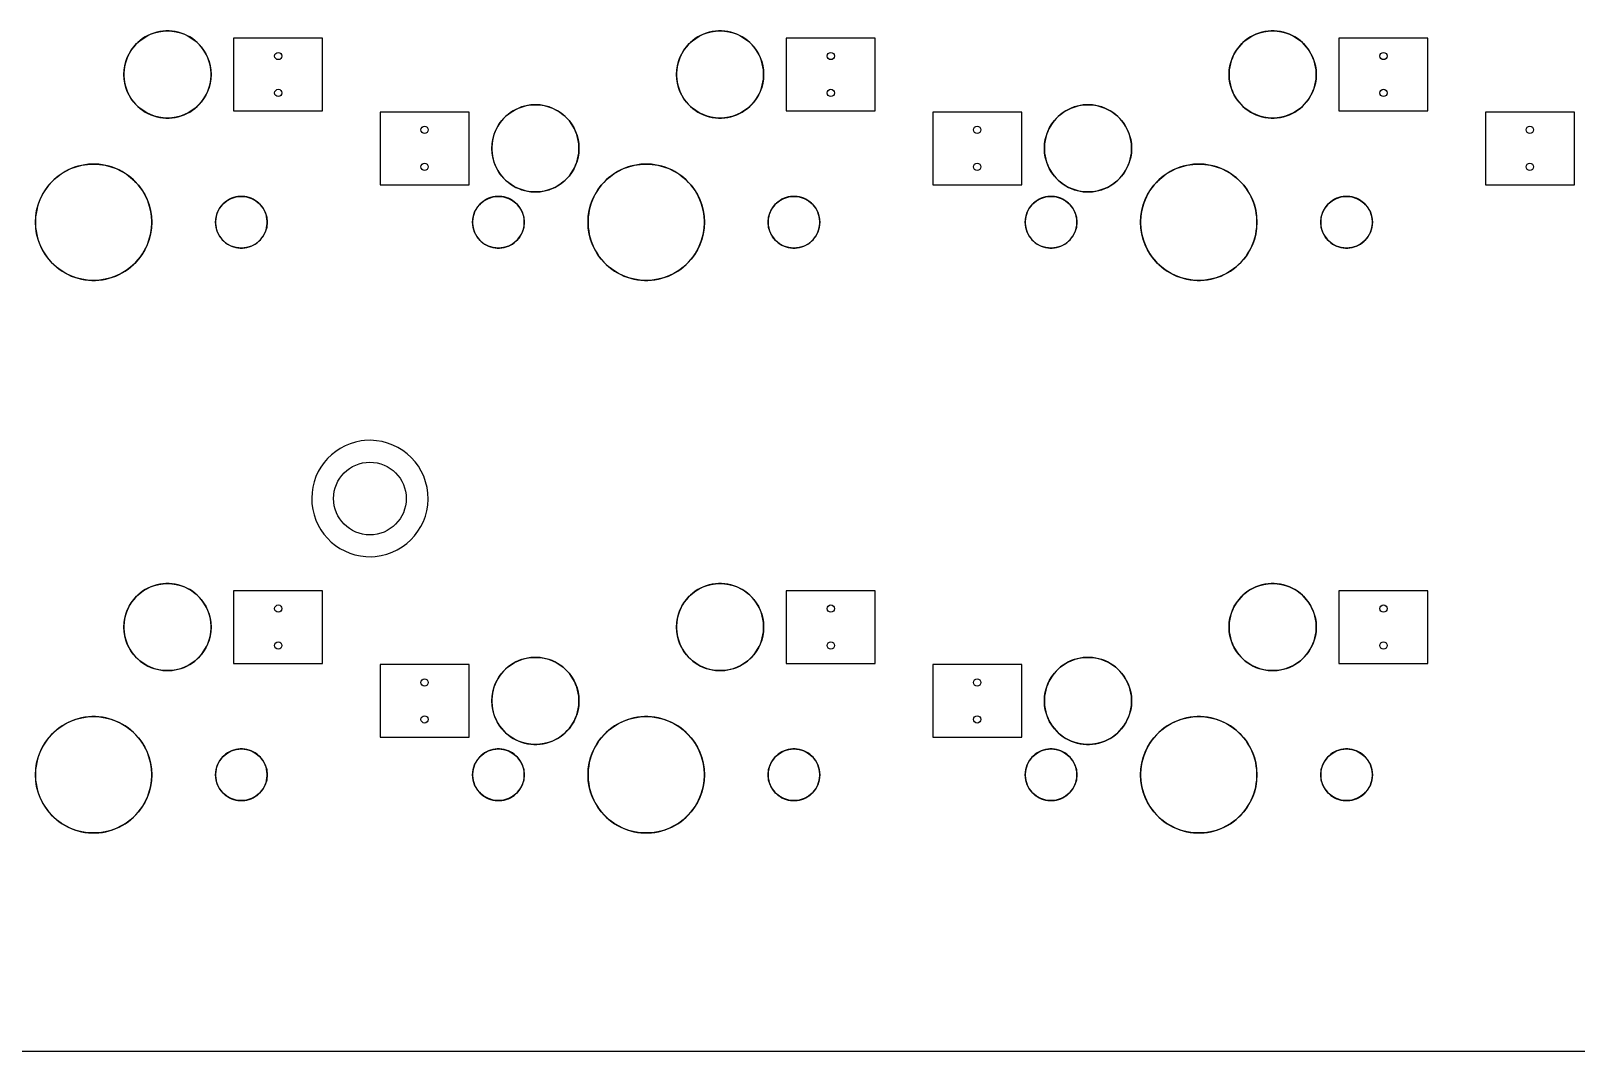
# Model space of a CAD drawing. Header units: millimetres. Extents: x 10 to 238, y 10 to 86.
# Drawn here: x 54.8 to 108, y 9.5 to 44.6 of the extents above; entities that cross this region are included whole.
import ezdxf

# ---------------------------------------------------------------- set-up
doc = ezdxf.new("R2010")
doc.units = ezdxf.units.MM

msp = doc.modelspace()

# ---------------------------------------------------------------- linework, layer by layer
at = {"layer": '16_copper'}
for points in [[(64.873, 44.33), (61.815, 44.33), (61.815, 41.83), (64.873, 41.83)], [(83.873, 44.33), (80.815, 44.33), (80.815, 41.83), (83.873, 41.83)], [(102.873, 44.33), (99.815, 44.33), (99.815, 41.83), (102.873, 41.83)], [(69.915, 41.79), (66.857, 41.79), (66.857, 39.29), (69.915, 39.29)], [(88.915, 41.79), (85.857, 41.79), (85.857, 39.29), (88.915, 39.29)], [(107.915, 41.79), (104.857, 41.79), (104.857, 39.29), (107.915, 39.29)], [(64.873, 25.33), (61.815, 25.33), (61.815, 22.83), (64.873, 22.83)], [(83.873, 25.33), (80.815, 25.33), (80.815, 22.83), (83.873, 22.83)], [(102.873, 25.33), (99.815, 25.33), (99.815, 22.83), (102.873, 22.83)], [(69.915, 22.79), (66.857, 22.79), (66.857, 20.29), (69.915, 20.29)], [(88.915, 22.79), (85.857, 22.79), (85.857, 20.29), (88.915, 20.29)]]:
    msp.add_lwpolyline(points, close=True, dxfattribs=at)
msp.add_lwpolyline([(66.681, 26.507, 1), (66.319, 30.493), (66.199, 30.478, 0.941339), (66.56, 26.5)], format="xyb", close=True, dxfattribs=at)
at = {"layer": '1_copper'}
msp.add_lwpolyline([(66.681, 26.507, 1), (66.319, 30.493), (66.199, 30.478, 0.941339), (66.56, 26.5)], format="xyb", close=True, dxfattribs=at)
at = {"layer": 'drills_NPTH'}
for centre, radius in [((59.54, 43.08), 1.499), ((78.54, 43.08), 1.499), ((97.54, 43.08), 1.499), ((72.19, 40.54), 1.499), ((91.19, 40.54), 1.499), ((57, 38), 2), ((76, 38), 2), ((95, 38), 2), ((62.08, 38), 0.889), ((70.92, 38), 0.889), ((81.08, 38), 0.889), ((89.92, 38), 0.889), ((100.08, 38), 0.889), ((59.54, 24.08), 1.499), ((78.54, 24.08), 1.499), ((97.54, 24.08), 1.499), ((72.19, 21.54), 1.499), ((91.19, 21.54), 1.499), ((57, 19), 2), ((76, 19), 2), ((95, 19), 2), ((62.08, 19), 0.889), ((70.92, 19), 0.889), ((81.08, 19), 0.889), ((89.92, 19), 0.889), ((100.08, 19), 0.889)]:
    msp.add_circle(centre, radius, dxfattribs=at)
at = {"layer": 'drills_PTH'}
for centre in [(63.35, 43.715), (82.35, 43.715), (101.35, 43.715), (63.35, 42.445), (82.35, 42.445), (101.35, 42.445), (68.38, 41.175), (87.38, 41.175), (106.38, 41.175), (68.38, 39.905), (87.38, 39.905), (106.38, 39.905), (63.35, 24.715), (82.35, 24.715), (101.35, 24.715), (63.35, 23.445), (82.35, 23.445), (101.35, 23.445), (68.38, 22.175), (87.38, 22.175), (68.38, 20.905), (87.38, 20.905)]:
    msp.add_circle(centre, 0.125, dxfattribs=at)
at = {"layer": 'drills_via_1_16'}
msp.add_circle((66.5, 28.5), 1.25, dxfattribs=at)
at = {"layer": 'holes'}
for points in [[(58.041, 43.026), (58.049, 42.92), (58.064, 42.814), (58.087, 42.709), (58.117, 42.606), (58.155, 42.506), (58.199, 42.409), (58.25, 42.315), (58.308, 42.225), (58.372, 42.139), (58.442, 42.058), (58.518, 41.982), (58.599, 41.912), (58.685, 41.848), (58.775, 41.79), (58.869, 41.739), (58.966, 41.695), (59.066, 41.657), (59.169, 41.627), (59.274, 41.604), (59.38, 41.589), (59.486, 41.581), (59.594, 41.581), (59.7, 41.589), (59.806, 41.604), (59.911, 41.627), (60.014, 41.657), (60.114, 41.695), (60.211, 41.739), (60.305, 41.79), (60.395, 41.848), (60.481, 41.912), (60.562, 41.982), (60.638, 42.058), (60.708, 42.139), (60.772, 42.225), (60.83, 42.315), (60.881, 42.409), (60.925, 42.506), (60.963, 42.606), (60.993, 42.709), (61.016, 42.814), (61.031, 42.92), (61.039, 43.026), (61.039, 43.134), (61.031, 43.24), (61.016, 43.346), (60.993, 43.451), (60.963, 43.554), (60.925, 43.654), (60.881, 43.751), (60.83, 43.845), (60.772, 43.935), (60.708, 44.021), (60.638, 44.102), (60.562, 44.178), (60.481, 44.248), (60.395, 44.312), (60.305, 44.37), (60.211, 44.421), (60.114, 44.465), (60.014, 44.503), (59.911, 44.533), (59.806, 44.556), (59.7, 44.571), (59.594, 44.579), (59.486, 44.579), (59.38, 44.571), (59.274, 44.556), (59.169, 44.533), (59.066, 44.503), (58.966, 44.465), (58.869, 44.421), (58.775, 44.37), (58.685, 44.312), (58.599, 44.248), (58.518, 44.178), (58.442, 44.102), (58.372, 44.021), (58.308, 43.935), (58.25, 43.845), (58.199, 43.751), (58.155, 43.654), (58.117, 43.554), (58.087, 43.451), (58.064, 43.346), (58.049, 43.24), (58.041, 43.134), (58.041, 43.026)], [(77.041, 43.026), (77.049, 42.92), (77.064, 42.814), (77.087, 42.709), (77.117, 42.606), (77.155, 42.506), (77.199, 42.409), (77.25, 42.315), (77.308, 42.225), (77.372, 42.139), (77.442, 42.058), (77.518, 41.982), (77.599, 41.912), (77.685, 41.848), (77.775, 41.79), (77.869, 41.739), (77.966, 41.695), (78.066, 41.657), (78.169, 41.627), (78.274, 41.604), (78.38, 41.589), (78.486, 41.581), (78.594, 41.581), (78.7, 41.589), (78.806, 41.604), (78.911, 41.627), (79.014, 41.657), (79.114, 41.695), (79.211, 41.739), (79.305, 41.79), (79.395, 41.848), (79.481, 41.912), (79.562, 41.982), (79.638, 42.058), (79.708, 42.139), (79.772, 42.225), (79.83, 42.315), (79.881, 42.409), (79.925, 42.506), (79.963, 42.606), (79.993, 42.709), (80.016, 42.814), (80.031, 42.92), (80.039, 43.026), (80.039, 43.134), (80.031, 43.24), (80.016, 43.346), (79.993, 43.451), (79.963, 43.554), (79.925, 43.654), (79.881, 43.751), (79.83, 43.845), (79.772, 43.935), (79.708, 44.021), (79.638, 44.102), (79.562, 44.178), (79.481, 44.248), (79.395, 44.312), (79.305, 44.37), (79.211, 44.421), (79.114, 44.465), (79.014, 44.503), (78.911, 44.533), (78.806, 44.556), (78.7, 44.571), (78.594, 44.579), (78.486, 44.579), (78.38, 44.571), (78.274, 44.556), (78.169, 44.533), (78.066, 44.503), (77.966, 44.465), (77.869, 44.421), (77.775, 44.37), (77.685, 44.312), (77.599, 44.248), (77.518, 44.178), (77.442, 44.102), (77.372, 44.021), (77.308, 43.935), (77.25, 43.845), (77.199, 43.751), (77.155, 43.654), (77.117, 43.554), (77.087, 43.451), (77.064, 43.346), (77.049, 43.24), (77.041, 43.134), (77.041, 43.026)], [(96.041, 43.026), (96.049, 42.92), (96.064, 42.814), (96.087, 42.709), (96.117, 42.606), (96.155, 42.506), (96.199, 42.409), (96.25, 42.315), (96.308, 42.225), (96.372, 42.139), (96.442, 42.058), (96.518, 41.982), (96.599, 41.912), (96.685, 41.848), (96.775, 41.79), (96.869, 41.739), (96.966, 41.695), (97.066, 41.657), (97.169, 41.627), (97.274, 41.604), (97.38, 41.589), (97.486, 41.581), (97.594, 41.581), (97.7, 41.589), (97.806, 41.604), (97.911, 41.627), (98.014, 41.657), (98.114, 41.695), (98.211, 41.739), (98.305, 41.79), (98.395, 41.848), (98.481, 41.912), (98.562, 41.982), (98.638, 42.058), (98.708, 42.139), (98.772, 42.225), (98.83, 42.315), (98.881, 42.409), (98.925, 42.506), (98.963, 42.606), (98.993, 42.709), (99.016, 42.814), (99.031, 42.92), (99.039, 43.026), (99.039, 43.134), (99.031, 43.24), (99.016, 43.346), (98.993, 43.451), (98.963, 43.554), (98.925, 43.654), (98.881, 43.751), (98.83, 43.845), (98.772, 43.935), (98.708, 44.021), (98.638, 44.102), (98.562, 44.178), (98.481, 44.248), (98.395, 44.312), (98.305, 44.37), (98.211, 44.421), (98.114, 44.465), (98.014, 44.503), (97.911, 44.533), (97.806, 44.556), (97.7, 44.571), (97.594, 44.579), (97.486, 44.579), (97.38, 44.571), (97.274, 44.556), (97.169, 44.533), (97.066, 44.503), (96.966, 44.465), (96.869, 44.421), (96.775, 44.37), (96.685, 44.312), (96.599, 44.248), (96.518, 44.178), (96.442, 44.102), (96.372, 44.021), (96.308, 43.935), (96.25, 43.845), (96.199, 43.751), (96.155, 43.654), (96.117, 43.554), (96.087, 43.451), (96.064, 43.346), (96.049, 43.24), (96.041, 43.134), (96.041, 43.026)], [(70.691, 40.486), (70.699, 40.38), (70.714, 40.274), (70.737, 40.169), (70.767, 40.066), (70.805, 39.966), (70.849, 39.869), (70.9, 39.775), (70.958, 39.685), (71.022, 39.599), (71.092, 39.518), (71.168, 39.442), (71.249, 39.372), (71.335, 39.308), (71.425, 39.25), (71.519, 39.199), (71.616, 39.155), (71.716, 39.117), (71.819, 39.087), (71.924, 39.064), (72.03, 39.049), (72.136, 39.041), (72.244, 39.041), (72.35, 39.049), (72.456, 39.064), (72.561, 39.087), (72.664, 39.117), (72.764, 39.155), (72.861, 39.199), (72.955, 39.25), (73.045, 39.308), (73.131, 39.372), (73.212, 39.442), (73.288, 39.518), (73.358, 39.599), (73.422, 39.685), (73.48, 39.775), (73.531, 39.869), (73.575, 39.966), (73.613, 40.066), (73.643, 40.169), (73.666, 40.274), (73.681, 40.38), (73.689, 40.486), (73.689, 40.594), (73.681, 40.7), (73.666, 40.806), (73.643, 40.911), (73.613, 41.014), (73.575, 41.114), (73.531, 41.211), (73.48, 41.305), (73.422, 41.395), (73.358, 41.481), (73.288, 41.562), (73.212, 41.638), (73.131, 41.708), (73.045, 41.772), (72.955, 41.83), (72.861, 41.881), (72.764, 41.925), (72.664, 41.963), (72.561, 41.993), (72.456, 42.016), (72.35, 42.031), (72.244, 42.039), (72.136, 42.039), (72.03, 42.031), (71.924, 42.016), (71.819, 41.993), (71.716, 41.963), (71.616, 41.925), (71.519, 41.881), (71.425, 41.83), (71.335, 41.772), (71.249, 41.708), (71.168, 41.638), (71.092, 41.562), (71.022, 41.481), (70.958, 41.395), (70.9, 41.305), (70.849, 41.211), (70.805, 41.114), (70.767, 41.014), (70.737, 40.911), (70.714, 40.806), (70.699, 40.7), (70.691, 40.594), (70.691, 40.486)], [(89.691, 40.486), (89.699, 40.38), (89.714, 40.274), (89.737, 40.169), (89.767, 40.066), (89.805, 39.966), (89.849, 39.869), (89.9, 39.775), (89.958, 39.685), (90.022, 39.599), (90.092, 39.518), (90.168, 39.442), (90.249, 39.372), (90.335, 39.308), (90.425, 39.25), (90.519, 39.199), (90.616, 39.155), (90.716, 39.117), (90.819, 39.087), (90.924, 39.064), (91.03, 39.049), (91.136, 39.041), (91.244, 39.041), (91.35, 39.049), (91.456, 39.064), (91.561, 39.087), (91.664, 39.117), (91.764, 39.155), (91.861, 39.199), (91.955, 39.25), (92.045, 39.308), (92.131, 39.372), (92.212, 39.442), (92.288, 39.518), (92.358, 39.599), (92.422, 39.685), (92.48, 39.775), (92.531, 39.869), (92.575, 39.966), (92.613, 40.066), (92.643, 40.169), (92.666, 40.274), (92.681, 40.38), (92.689, 40.486), (92.689, 40.594), (92.681, 40.7), (92.666, 40.806), (92.643, 40.911), (92.613, 41.014), (92.575, 41.114), (92.531, 41.211), (92.48, 41.305), (92.422, 41.395), (92.358, 41.481), (92.288, 41.562), (92.212, 41.638), (92.131, 41.708), (92.045, 41.772), (91.955, 41.83), (91.861, 41.881), (91.764, 41.925), (91.664, 41.963), (91.561, 41.993), (91.456, 42.016), (91.35, 42.031), (91.244, 42.039), (91.136, 42.039), (91.03, 42.031), (90.924, 42.016), (90.819, 41.993), (90.716, 41.963), (90.616, 41.925), (90.519, 41.881), (90.425, 41.83), (90.335, 41.772), (90.249, 41.708), (90.168, 41.638), (90.092, 41.562), (90.022, 41.481), (89.958, 41.395), (89.9, 41.305), (89.849, 41.211), (89.805, 41.114), (89.767, 41.014), (89.737, 40.911), (89.714, 40.806), (89.699, 40.7), (89.691, 40.594), (89.691, 40.486)], [(55, 37.94), (55.007, 37.819), (55.022, 37.699), (55.044, 37.58), (55.073, 37.463), (55.109, 37.347), (55.151, 37.234), (55.201, 37.124), (55.257, 37.017), (55.32, 36.914), (55.388, 36.814), (55.463, 36.719), (55.543, 36.629), (55.629, 36.543), (55.719, 36.463), (55.814, 36.388), (55.914, 36.32), (56.017, 36.257), (56.124, 36.201), (56.234, 36.151), (56.347, 36.109), (56.463, 36.073), (56.58, 36.044), (56.699, 36.022), (56.819, 36.007), (56.94, 36), (57.06, 36), (57.181, 36.007), (57.301, 36.022), (57.42, 36.044), (57.537, 36.073), (57.653, 36.109), (57.766, 36.151), (57.876, 36.201), (57.983, 36.257), (58.086, 36.32), (58.186, 36.388), (58.281, 36.463), (58.371, 36.543), (58.457, 36.629), (58.537, 36.719), (58.612, 36.814), (58.68, 36.914), (58.743, 37.017), (58.799, 37.124), (58.849, 37.234), (58.891, 37.347), (58.927, 37.463), (58.956, 37.58), (58.978, 37.699), (58.993, 37.819), (59, 37.94), (59, 38.06), (58.993, 38.181), (58.978, 38.301), (58.956, 38.42), (58.927, 38.537), (58.891, 38.653), (58.849, 38.766), (58.799, 38.876), (58.743, 38.983), (58.68, 39.086), (58.612, 39.186), (58.537, 39.281), (58.457, 39.371), (58.371, 39.457), (58.281, 39.537), (58.186, 39.612), (58.086, 39.68), (57.983, 39.743), (57.876, 39.799), (57.766, 39.849), (57.653, 39.891), (57.537, 39.927), (57.42, 39.956), (57.301, 39.978), (57.181, 39.993), (57.06, 40), (56.94, 40), (56.819, 39.993), (56.699, 39.978), (56.58, 39.956), (56.463, 39.927), (56.347, 39.891), (56.234, 39.849), (56.124, 39.799), (56.017, 39.743), (55.914, 39.68), (55.814, 39.612), (55.719, 39.537), (55.629, 39.457), (55.543, 39.371), (55.463, 39.281), (55.388, 39.186), (55.32, 39.086), (55.257, 38.983), (55.201, 38.876), (55.151, 38.766), (55.109, 38.653), (55.073, 38.537), (55.044, 38.42), (55.022, 38.301), (55.007, 38.181), (55, 38.06), (55, 37.94)], [(74, 37.94), (74.007, 37.819), (74.022, 37.699), (74.044, 37.58), (74.073, 37.463), (74.109, 37.347), (74.151, 37.234), (74.201, 37.124), (74.257, 37.017), (74.32, 36.914), (74.388, 36.814), (74.463, 36.719), (74.543, 36.629), (74.629, 36.543), (74.719, 36.463), (74.814, 36.388), (74.914, 36.32), (75.017, 36.257), (75.124, 36.201), (75.234, 36.151), (75.347, 36.109), (75.463, 36.073), (75.58, 36.044), (75.699, 36.022), (75.819, 36.007), (75.94, 36), (76.06, 36), (76.181, 36.007), (76.301, 36.022), (76.42, 36.044), (76.537, 36.073), (76.653, 36.109), (76.766, 36.151), (76.876, 36.201), (76.983, 36.257), (77.086, 36.32), (77.186, 36.388), (77.281, 36.463), (77.371, 36.543), (77.457, 36.629), (77.537, 36.719), (77.612, 36.814), (77.68, 36.914), (77.743, 37.017), (77.799, 37.124), (77.849, 37.234), (77.891, 37.347), (77.927, 37.463), (77.956, 37.58), (77.978, 37.699), (77.993, 37.819), (78, 37.94), (78, 38.06), (77.993, 38.181), (77.978, 38.301), (77.956, 38.42), (77.927, 38.537), (77.891, 38.653), (77.849, 38.766), (77.799, 38.876), (77.743, 38.983), (77.68, 39.086), (77.612, 39.186), (77.537, 39.281), (77.457, 39.371), (77.371, 39.457), (77.281, 39.537), (77.186, 39.612), (77.086, 39.68), (76.983, 39.743), (76.876, 39.799), (76.766, 39.849), (76.653, 39.891), (76.537, 39.927), (76.42, 39.956), (76.301, 39.978), (76.181, 39.993), (76.06, 40), (75.94, 40), (75.819, 39.993), (75.699, 39.978), (75.58, 39.956), (75.463, 39.927), (75.347, 39.891), (75.234, 39.849), (75.124, 39.799), (75.017, 39.743), (74.914, 39.68), (74.814, 39.612), (74.719, 39.537), (74.629, 39.457), (74.543, 39.371), (74.463, 39.281), (74.388, 39.186), (74.32, 39.086), (74.257, 38.983), (74.201, 38.876), (74.151, 38.766), (74.109, 38.653), (74.073, 38.537), (74.044, 38.42), (74.022, 38.301), (74.007, 38.181), (74, 38.06), (74, 37.94)], [(93, 37.94), (93.007, 37.819), (93.022, 37.699), (93.044, 37.58), (93.073, 37.463), (93.109, 37.347), (93.151, 37.234), (93.201, 37.124), (93.257, 37.017), (93.32, 36.914), (93.388, 36.814), (93.463, 36.719), (93.543, 36.629), (93.629, 36.543), (93.719, 36.463), (93.814, 36.388), (93.914, 36.32), (94.017, 36.257), (94.124, 36.201), (94.234, 36.151), (94.347, 36.109), (94.463, 36.073), (94.58, 36.044), (94.699, 36.022), (94.819, 36.007), (94.94, 36), (95.06, 36), (95.181, 36.007), (95.301, 36.022), (95.42, 36.044), (95.537, 36.073), (95.653, 36.109), (95.766, 36.151), (95.876, 36.201), (95.983, 36.257), (96.086, 36.32), (96.186, 36.388), (96.281, 36.463), (96.371, 36.543), (96.457, 36.629), (96.537, 36.719), (96.612, 36.814), (96.68, 36.914), (96.743, 37.017), (96.799, 37.124), (96.849, 37.234), (96.891, 37.347), (96.927, 37.463), (96.956, 37.58), (96.978, 37.699), (96.993, 37.819), (97, 37.94), (97, 38.06), (96.993, 38.181), (96.978, 38.301), (96.956, 38.42), (96.927, 38.537), (96.891, 38.653), (96.849, 38.766), (96.799, 38.876), (96.743, 38.983), (96.68, 39.086), (96.612, 39.186), (96.537, 39.281), (96.457, 39.371), (96.371, 39.457), (96.281, 39.537), (96.186, 39.612), (96.086, 39.68), (95.983, 39.743), (95.876, 39.799), (95.766, 39.849), (95.653, 39.891), (95.537, 39.927), (95.42, 39.956), (95.301, 39.978), (95.181, 39.993), (95.06, 40), (94.94, 40), (94.819, 39.993), (94.699, 39.978), (94.58, 39.956), (94.463, 39.927), (94.347, 39.891), (94.234, 39.849), (94.124, 39.799), (94.017, 39.743), (93.914, 39.68), (93.814, 39.612), (93.719, 39.537), (93.629, 39.457), (93.543, 39.371), (93.463, 39.281), (93.388, 39.186), (93.32, 39.086), (93.257, 38.983), (93.201, 38.876), (93.151, 38.766), (93.109, 38.653), (93.073, 38.537), (93.044, 38.42), (93.022, 38.301), (93.007, 38.181), (93, 38.06), (93, 37.94)], [(61.191, 37.961), (61.198, 37.884), (61.211, 37.807), (61.231, 37.732), (61.258, 37.659), (61.291, 37.589), (61.33, 37.522), (61.374, 37.458), (61.424, 37.399), (61.479, 37.344), (61.538, 37.294), (61.602, 37.25), (61.669, 37.211), (61.739, 37.178), (61.812, 37.151), (61.887, 37.131), (61.964, 37.118), (62.041, 37.111), (62.119, 37.111), (62.196, 37.118), (62.273, 37.131), (62.348, 37.151), (62.421, 37.178), (62.491, 37.211), (62.558, 37.25), (62.622, 37.294), (62.681, 37.344), (62.736, 37.399), (62.786, 37.458), (62.83, 37.522), (62.869, 37.589), (62.902, 37.659), (62.929, 37.732), (62.949, 37.807), (62.962, 37.884), (62.969, 37.961), (62.969, 38.039), (62.962, 38.116), (62.949, 38.193), (62.929, 38.268), (62.902, 38.341), (62.869, 38.411), (62.83, 38.478), (62.786, 38.542), (62.736, 38.601), (62.681, 38.656), (62.622, 38.706), (62.558, 38.75), (62.491, 38.789), (62.421, 38.822), (62.348, 38.849), (62.273, 38.869), (62.196, 38.882), (62.119, 38.889), (62.041, 38.889), (61.964, 38.882), (61.887, 38.869), (61.812, 38.849), (61.739, 38.822), (61.669, 38.789), (61.602, 38.75), (61.538, 38.706), (61.479, 38.656), (61.424, 38.601), (61.374, 38.542), (61.33, 38.478), (61.291, 38.411), (61.258, 38.341), (61.231, 38.268), (61.211, 38.193), (61.198, 38.116), (61.191, 38.039), (61.191, 37.961)], [(70.031, 37.961), (70.038, 37.884), (70.051, 37.807), (70.071, 37.732), (70.098, 37.659), (70.131, 37.589), (70.17, 37.522), (70.214, 37.458), (70.264, 37.399), (70.319, 37.344), (70.378, 37.294), (70.442, 37.25), (70.509, 37.211), (70.579, 37.178), (70.652, 37.151), (70.727, 37.131), (70.804, 37.118), (70.881, 37.111), (70.959, 37.111), (71.036, 37.118), (71.113, 37.131), (71.188, 37.151), (71.261, 37.178), (71.331, 37.211), (71.398, 37.25), (71.462, 37.294), (71.521, 37.344), (71.576, 37.399), (71.626, 37.458), (71.67, 37.522), (71.709, 37.589), (71.742, 37.659), (71.769, 37.732), (71.789, 37.807), (71.802, 37.884), (71.809, 37.961), (71.809, 38.039), (71.802, 38.116), (71.789, 38.193), (71.769, 38.268), (71.742, 38.341), (71.709, 38.411), (71.67, 38.478), (71.626, 38.542), (71.576, 38.601), (71.521, 38.656), (71.462, 38.706), (71.398, 38.75), (71.331, 38.789), (71.261, 38.822), (71.188, 38.849), (71.113, 38.869), (71.036, 38.882), (70.959, 38.889), (70.881, 38.889), (70.804, 38.882), (70.727, 38.869), (70.652, 38.849), (70.579, 38.822), (70.509, 38.789), (70.442, 38.75), (70.378, 38.706), (70.319, 38.656), (70.264, 38.601), (70.214, 38.542), (70.17, 38.478), (70.131, 38.411), (70.098, 38.341), (70.071, 38.268), (70.051, 38.193), (70.038, 38.116), (70.031, 38.039), (70.031, 37.961)], [(80.191, 37.961), (80.198, 37.884), (80.211, 37.807), (80.231, 37.732), (80.258, 37.659), (80.291, 37.589), (80.33, 37.522), (80.374, 37.458), (80.424, 37.399), (80.479, 37.344), (80.538, 37.294), (80.602, 37.25), (80.669, 37.211), (80.739, 37.178), (80.812, 37.151), (80.887, 37.131), (80.964, 37.118), (81.041, 37.111), (81.119, 37.111), (81.196, 37.118), (81.273, 37.131), (81.348, 37.151), (81.421, 37.178), (81.491, 37.211), (81.558, 37.25), (81.622, 37.294), (81.681, 37.344), (81.736, 37.399), (81.786, 37.458), (81.83, 37.522), (81.869, 37.589), (81.902, 37.659), (81.929, 37.732), (81.949, 37.807), (81.962, 37.884), (81.969, 37.961), (81.969, 38.039), (81.962, 38.116), (81.949, 38.193), (81.929, 38.268), (81.902, 38.341), (81.869, 38.411), (81.83, 38.478), (81.786, 38.542), (81.736, 38.601), (81.681, 38.656), (81.622, 38.706), (81.558, 38.75), (81.491, 38.789), (81.421, 38.822), (81.348, 38.849), (81.273, 38.869), (81.196, 38.882), (81.119, 38.889), (81.041, 38.889), (80.964, 38.882), (80.887, 38.869), (80.812, 38.849), (80.739, 38.822), (80.669, 38.789), (80.602, 38.75), (80.538, 38.706), (80.479, 38.656), (80.424, 38.601), (80.374, 38.542), (80.33, 38.478), (80.291, 38.411), (80.258, 38.341), (80.231, 38.268), (80.211, 38.193), (80.198, 38.116), (80.191, 38.039), (80.191, 37.961)], [(89.031, 37.961), (89.038, 37.884), (89.051, 37.807), (89.071, 37.732), (89.098, 37.659), (89.131, 37.589), (89.17, 37.522), (89.214, 37.458), (89.264, 37.399), (89.319, 37.344), (89.378, 37.294), (89.442, 37.25), (89.509, 37.211), (89.579, 37.178), (89.652, 37.151), (89.727, 37.131), (89.804, 37.118), (89.881, 37.111), (89.959, 37.111), (90.036, 37.118), (90.113, 37.131), (90.188, 37.151), (90.261, 37.178), (90.331, 37.211), (90.398, 37.25), (90.462, 37.294), (90.521, 37.344), (90.576, 37.399), (90.626, 37.458), (90.67, 37.522), (90.709, 37.589), (90.742, 37.659), (90.769, 37.732), (90.789, 37.807), (90.802, 37.884), (90.809, 37.961), (90.809, 38.039), (90.802, 38.116), (90.789, 38.193), (90.769, 38.268), (90.742, 38.341), (90.709, 38.411), (90.67, 38.478), (90.626, 38.542), (90.576, 38.601), (90.521, 38.656), (90.462, 38.706), (90.398, 38.75), (90.331, 38.789), (90.261, 38.822), (90.188, 38.849), (90.113, 38.869), (90.036, 38.882), (89.959, 38.889), (89.881, 38.889), (89.804, 38.882), (89.727, 38.869), (89.652, 38.849), (89.579, 38.822), (89.509, 38.789), (89.442, 38.75), (89.378, 38.706), (89.319, 38.656), (89.264, 38.601), (89.214, 38.542), (89.17, 38.478), (89.131, 38.411), (89.098, 38.341), (89.071, 38.268), (89.051, 38.193), (89.038, 38.116), (89.031, 38.039), (89.031, 37.961)], [(99.191, 37.961), (99.198, 37.884), (99.211, 37.807), (99.231, 37.732), (99.258, 37.659), (99.291, 37.589), (99.33, 37.522), (99.374, 37.458), (99.424, 37.399), (99.479, 37.344), (99.538, 37.294), (99.602, 37.25), (99.669, 37.211), (99.739, 37.178), (99.812, 37.151), (99.887, 37.131), (99.964, 37.118), (100.041, 37.111), (100.119, 37.111), (100.196, 37.118), (100.273, 37.131), (100.348, 37.151), (100.421, 37.178), (100.491, 37.211), (100.558, 37.25), (100.622, 37.294), (100.681, 37.344), (100.736, 37.399), (100.786, 37.458), (100.83, 37.522), (100.869, 37.589), (100.902, 37.659), (100.929, 37.732), (100.949, 37.807), (100.962, 37.884), (100.969, 37.961), (100.969, 38.039), (100.962, 38.116), (100.949, 38.193), (100.929, 38.268), (100.902, 38.341), (100.869, 38.411), (100.83, 38.478), (100.786, 38.542), (100.736, 38.601), (100.681, 38.656), (100.622, 38.706), (100.558, 38.75), (100.491, 38.789), (100.421, 38.822), (100.348, 38.849), (100.273, 38.869), (100.196, 38.882), (100.119, 38.889), (100.041, 38.889), (99.964, 38.882), (99.887, 38.869), (99.812, 38.849), (99.739, 38.822), (99.669, 38.789), (99.602, 38.75), (99.538, 38.706), (99.479, 38.656), (99.424, 38.601), (99.374, 38.542), (99.33, 38.478), (99.291, 38.411), (99.258, 38.341), (99.231, 38.268), (99.211, 38.193), (99.198, 38.116), (99.191, 38.039), (99.191, 37.961)], [(58.041, 24.026), (58.049, 23.92), (58.064, 23.814), (58.087, 23.709), (58.117, 23.606), (58.155, 23.506), (58.199, 23.409), (58.25, 23.315), (58.308, 23.225), (58.372, 23.139), (58.442, 23.058), (58.518, 22.982), (58.599, 22.912), (58.685, 22.848), (58.775, 22.79), (58.869, 22.739), (58.966, 22.695), (59.066, 22.657), (59.169, 22.627), (59.274, 22.604), (59.38, 22.589), (59.486, 22.581), (59.594, 22.581), (59.7, 22.589), (59.806, 22.604), (59.911, 22.627), (60.014, 22.657), (60.114, 22.695), (60.211, 22.739), (60.305, 22.79), (60.395, 22.848), (60.481, 22.912), (60.562, 22.982), (60.638, 23.058), (60.708, 23.139), (60.772, 23.225), (60.83, 23.315), (60.881, 23.409), (60.925, 23.506), (60.963, 23.606), (60.993, 23.709), (61.016, 23.814), (61.031, 23.92), (61.039, 24.026), (61.039, 24.134), (61.031, 24.24), (61.016, 24.346), (60.993, 24.451), (60.963, 24.554), (60.925, 24.654), (60.881, 24.751), (60.83, 24.845), (60.772, 24.935), (60.708, 25.021), (60.638, 25.102), (60.562, 25.178), (60.481, 25.248), (60.395, 25.312), (60.305, 25.37), (60.211, 25.421), (60.114, 25.465), (60.014, 25.503), (59.911, 25.533), (59.806, 25.556), (59.7, 25.571), (59.594, 25.579), (59.486, 25.579), (59.38, 25.571), (59.274, 25.556), (59.169, 25.533), (59.066, 25.503), (58.966, 25.465), (58.869, 25.421), (58.775, 25.37), (58.685, 25.312), (58.599, 25.248), (58.518, 25.178), (58.442, 25.102), (58.372, 25.021), (58.308, 24.935), (58.25, 24.845), (58.199, 24.751), (58.155, 24.654), (58.117, 24.554), (58.087, 24.451), (58.064, 24.346), (58.049, 24.24), (58.041, 24.134), (58.041, 24.026)], [(77.041, 24.026), (77.049, 23.92), (77.064, 23.814), (77.087, 23.709), (77.117, 23.606), (77.155, 23.506), (77.199, 23.409), (77.25, 23.315), (77.308, 23.225), (77.372, 23.139), (77.442, 23.058), (77.518, 22.982), (77.599, 22.912), (77.685, 22.848), (77.775, 22.79), (77.869, 22.739), (77.966, 22.695), (78.066, 22.657), (78.169, 22.627), (78.274, 22.604), (78.38, 22.589), (78.486, 22.581), (78.594, 22.581), (78.7, 22.589), (78.806, 22.604), (78.911, 22.627), (79.014, 22.657), (79.114, 22.695), (79.211, 22.739), (79.305, 22.79), (79.395, 22.848), (79.481, 22.912), (79.562, 22.982), (79.638, 23.058), (79.708, 23.139), (79.772, 23.225), (79.83, 23.315), (79.881, 23.409), (79.925, 23.506), (79.963, 23.606), (79.993, 23.709), (80.016, 23.814), (80.031, 23.92), (80.039, 24.026), (80.039, 24.134), (80.031, 24.24), (80.016, 24.346), (79.993, 24.451), (79.963, 24.554), (79.925, 24.654), (79.881, 24.751), (79.83, 24.845), (79.772, 24.935), (79.708, 25.021), (79.638, 25.102), (79.562, 25.178), (79.481, 25.248), (79.395, 25.312), (79.305, 25.37), (79.211, 25.421), (79.114, 25.465), (79.014, 25.503), (78.911, 25.533), (78.806, 25.556), (78.7, 25.571), (78.594, 25.579), (78.486, 25.579), (78.38, 25.571), (78.274, 25.556), (78.169, 25.533), (78.066, 25.503), (77.966, 25.465), (77.869, 25.421), (77.775, 25.37), (77.685, 25.312), (77.599, 25.248), (77.518, 25.178), (77.442, 25.102), (77.372, 25.021), (77.308, 24.935), (77.25, 24.845), (77.199, 24.751), (77.155, 24.654), (77.117, 24.554), (77.087, 24.451), (77.064, 24.346), (77.049, 24.24), (77.041, 24.134), (77.041, 24.026)], [(96.041, 24.026), (96.049, 23.92), (96.064, 23.814), (96.087, 23.709), (96.117, 23.606), (96.155, 23.506), (96.199, 23.409), (96.25, 23.315), (96.308, 23.225), (96.372, 23.139), (96.442, 23.058), (96.518, 22.982), (96.599, 22.912), (96.685, 22.848), (96.775, 22.79), (96.869, 22.739), (96.966, 22.695), (97.066, 22.657), (97.169, 22.627), (97.274, 22.604), (97.38, 22.589), (97.486, 22.581), (97.594, 22.581), (97.7, 22.589), (97.806, 22.604), (97.911, 22.627), (98.014, 22.657), (98.114, 22.695), (98.211, 22.739), (98.305, 22.79), (98.395, 22.848), (98.481, 22.912), (98.562, 22.982), (98.638, 23.058), (98.708, 23.139), (98.772, 23.225), (98.83, 23.315), (98.881, 23.409), (98.925, 23.506), (98.963, 23.606), (98.993, 23.709), (99.016, 23.814), (99.031, 23.92), (99.039, 24.026), (99.039, 24.134), (99.031, 24.24), (99.016, 24.346), (98.993, 24.451), (98.963, 24.554), (98.925, 24.654), (98.881, 24.751), (98.83, 24.845), (98.772, 24.935), (98.708, 25.021), (98.638, 25.102), (98.562, 25.178), (98.481, 25.248), (98.395, 25.312), (98.305, 25.37), (98.211, 25.421), (98.114, 25.465), (98.014, 25.503), (97.911, 25.533), (97.806, 25.556), (97.7, 25.571), (97.594, 25.579), (97.486, 25.579), (97.38, 25.571), (97.274, 25.556), (97.169, 25.533), (97.066, 25.503), (96.966, 25.465), (96.869, 25.421), (96.775, 25.37), (96.685, 25.312), (96.599, 25.248), (96.518, 25.178), (96.442, 25.102), (96.372, 25.021), (96.308, 24.935), (96.25, 24.845), (96.199, 24.751), (96.155, 24.654), (96.117, 24.554), (96.087, 24.451), (96.064, 24.346), (96.049, 24.24), (96.041, 24.134), (96.041, 24.026)], [(70.691, 21.486), (70.699, 21.38), (70.714, 21.274), (70.737, 21.169), (70.767, 21.066), (70.805, 20.966), (70.849, 20.869), (70.9, 20.775), (70.958, 20.685), (71.022, 20.599), (71.092, 20.518), (71.168, 20.442), (71.249, 20.372), (71.335, 20.308), (71.425, 20.25), (71.519, 20.199), (71.616, 20.155), (71.716, 20.117), (71.819, 20.087), (71.924, 20.064), (72.03, 20.049), (72.136, 20.041), (72.244, 20.041), (72.35, 20.049), (72.456, 20.064), (72.561, 20.087), (72.664, 20.117), (72.764, 20.155), (72.861, 20.199), (72.955, 20.25), (73.045, 20.308), (73.131, 20.372), (73.212, 20.442), (73.288, 20.518), (73.358, 20.599), (73.422, 20.685), (73.48, 20.775), (73.531, 20.869), (73.575, 20.966), (73.613, 21.066), (73.643, 21.169), (73.666, 21.274), (73.681, 21.38), (73.689, 21.486), (73.689, 21.594), (73.681, 21.7), (73.666, 21.806), (73.643, 21.911), (73.613, 22.014), (73.575, 22.114), (73.531, 22.211), (73.48, 22.305), (73.422, 22.395), (73.358, 22.481), (73.288, 22.562), (73.212, 22.638), (73.131, 22.708), (73.045, 22.772), (72.955, 22.83), (72.861, 22.881), (72.764, 22.925), (72.664, 22.963), (72.561, 22.993), (72.456, 23.016), (72.35, 23.031), (72.244, 23.039), (72.136, 23.039), (72.03, 23.031), (71.924, 23.016), (71.819, 22.993), (71.716, 22.963), (71.616, 22.925), (71.519, 22.881), (71.425, 22.83), (71.335, 22.772), (71.249, 22.708), (71.168, 22.638), (71.092, 22.562), (71.022, 22.481), (70.958, 22.395), (70.9, 22.305), (70.849, 22.211), (70.805, 22.114), (70.767, 22.014), (70.737, 21.911), (70.714, 21.806), (70.699, 21.7), (70.691, 21.594), (70.691, 21.486)], [(89.691, 21.486), (89.699, 21.38), (89.714, 21.274), (89.737, 21.169), (89.767, 21.066), (89.805, 20.966), (89.849, 20.869), (89.9, 20.775), (89.958, 20.685), (90.022, 20.599), (90.092, 20.518), (90.168, 20.442), (90.249, 20.372), (90.335, 20.308), (90.425, 20.25), (90.519, 20.199), (90.616, 20.155), (90.716, 20.117), (90.819, 20.087), (90.924, 20.064), (91.03, 20.049), (91.136, 20.041), (91.244, 20.041), (91.35, 20.049), (91.456, 20.064), (91.561, 20.087), (91.664, 20.117), (91.764, 20.155), (91.861, 20.199), (91.955, 20.25), (92.045, 20.308), (92.131, 20.372), (92.212, 20.442), (92.288, 20.518), (92.358, 20.599), (92.422, 20.685), (92.48, 20.775), (92.531, 20.869), (92.575, 20.966), (92.613, 21.066), (92.643, 21.169), (92.666, 21.274), (92.681, 21.38), (92.689, 21.486), (92.689, 21.594), (92.681, 21.7), (92.666, 21.806), (92.643, 21.911), (92.613, 22.014), (92.575, 22.114), (92.531, 22.211), (92.48, 22.305), (92.422, 22.395), (92.358, 22.481), (92.288, 22.562), (92.212, 22.638), (92.131, 22.708), (92.045, 22.772), (91.955, 22.83), (91.861, 22.881), (91.764, 22.925), (91.664, 22.963), (91.561, 22.993), (91.456, 23.016), (91.35, 23.031), (91.244, 23.039), (91.136, 23.039), (91.03, 23.031), (90.924, 23.016), (90.819, 22.993), (90.716, 22.963), (90.616, 22.925), (90.519, 22.881), (90.425, 22.83), (90.335, 22.772), (90.249, 22.708), (90.168, 22.638), (90.092, 22.562), (90.022, 22.481), (89.958, 22.395), (89.9, 22.305), (89.849, 22.211), (89.805, 22.114), (89.767, 22.014), (89.737, 21.911), (89.714, 21.806), (89.699, 21.7), (89.691, 21.594), (89.691, 21.486)], [(55, 18.94), (55.007, 18.819), (55.022, 18.699), (55.044, 18.58), (55.073, 18.463), (55.109, 18.347), (55.151, 18.234), (55.201, 18.124), (55.257, 18.017), (55.32, 17.914), (55.388, 17.814), (55.463, 17.719), (55.543, 17.629), (55.629, 17.543), (55.719, 17.463), (55.814, 17.388), (55.914, 17.32), (56.017, 17.257), (56.124, 17.201), (56.234, 17.151), (56.347, 17.109), (56.463, 17.073), (56.58, 17.044), (56.699, 17.022), (56.819, 17.007), (56.94, 17), (57.06, 17), (57.181, 17.007), (57.301, 17.022), (57.42, 17.044), (57.537, 17.073), (57.653, 17.109), (57.766, 17.151), (57.876, 17.201), (57.983, 17.257), (58.086, 17.32), (58.186, 17.388), (58.281, 17.463), (58.371, 17.543), (58.457, 17.629), (58.537, 17.719), (58.612, 17.814), (58.68, 17.914), (58.743, 18.017), (58.799, 18.124), (58.849, 18.234), (58.891, 18.347), (58.927, 18.463), (58.956, 18.58), (58.978, 18.699), (58.993, 18.819), (59, 18.94), (59, 19.06), (58.993, 19.181), (58.978, 19.301), (58.956, 19.42), (58.927, 19.537), (58.891, 19.653), (58.849, 19.766), (58.799, 19.876), (58.743, 19.983), (58.68, 20.086), (58.612, 20.186), (58.537, 20.281), (58.457, 20.371), (58.371, 20.457), (58.281, 20.537), (58.186, 20.612), (58.086, 20.68), (57.983, 20.743), (57.876, 20.799), (57.766, 20.849), (57.653, 20.891), (57.537, 20.927), (57.42, 20.956), (57.301, 20.978), (57.181, 20.993), (57.06, 21), (56.94, 21), (56.819, 20.993), (56.699, 20.978), (56.58, 20.956), (56.463, 20.927), (56.347, 20.891), (56.234, 20.849), (56.124, 20.799), (56.017, 20.743), (55.914, 20.68), (55.814, 20.612), (55.719, 20.537), (55.629, 20.457), (55.543, 20.371), (55.463, 20.281), (55.388, 20.186), (55.32, 20.086), (55.257, 19.983), (55.201, 19.876), (55.151, 19.766), (55.109, 19.653), (55.073, 19.537), (55.044, 19.42), (55.022, 19.301), (55.007, 19.181), (55, 19.06), (55, 18.94)], [(74, 18.94), (74.007, 18.819), (74.022, 18.699), (74.044, 18.58), (74.073, 18.463), (74.109, 18.347), (74.151, 18.234), (74.201, 18.124), (74.257, 18.017), (74.32, 17.914), (74.388, 17.814), (74.463, 17.719), (74.543, 17.629), (74.629, 17.543), (74.719, 17.463), (74.814, 17.388), (74.914, 17.32), (75.017, 17.257), (75.124, 17.201), (75.234, 17.151), (75.347, 17.109), (75.463, 17.073), (75.58, 17.044), (75.699, 17.022), (75.819, 17.007), (75.94, 17), (76.06, 17), (76.181, 17.007), (76.301, 17.022), (76.42, 17.044), (76.537, 17.073), (76.653, 17.109), (76.766, 17.151), (76.876, 17.201), (76.983, 17.257), (77.086, 17.32), (77.186, 17.388), (77.281, 17.463), (77.371, 17.543), (77.457, 17.629), (77.537, 17.719), (77.612, 17.814), (77.68, 17.914), (77.743, 18.017), (77.799, 18.124), (77.849, 18.234), (77.891, 18.347), (77.927, 18.463), (77.956, 18.58), (77.978, 18.699), (77.993, 18.819), (78, 18.94), (78, 19.06), (77.993, 19.181), (77.978, 19.301), (77.956, 19.42), (77.927, 19.537), (77.891, 19.653), (77.849, 19.766), (77.799, 19.876), (77.743, 19.983), (77.68, 20.086), (77.612, 20.186), (77.537, 20.281), (77.457, 20.371), (77.371, 20.457), (77.281, 20.537), (77.186, 20.612), (77.086, 20.68), (76.983, 20.743), (76.876, 20.799), (76.766, 20.849), (76.653, 20.891), (76.537, 20.927), (76.42, 20.956), (76.301, 20.978), (76.181, 20.993), (76.06, 21), (75.94, 21), (75.819, 20.993), (75.699, 20.978), (75.58, 20.956), (75.463, 20.927), (75.347, 20.891), (75.234, 20.849), (75.124, 20.799), (75.017, 20.743), (74.914, 20.68), (74.814, 20.612), (74.719, 20.537), (74.629, 20.457), (74.543, 20.371), (74.463, 20.281), (74.388, 20.186), (74.32, 20.086), (74.257, 19.983), (74.201, 19.876), (74.151, 19.766), (74.109, 19.653), (74.073, 19.537), (74.044, 19.42), (74.022, 19.301), (74.007, 19.181), (74, 19.06), (74, 18.94)], [(93, 18.94), (93.007, 18.819), (93.022, 18.699), (93.044, 18.58), (93.073, 18.463), (93.109, 18.347), (93.151, 18.234), (93.201, 18.124), (93.257, 18.017), (93.32, 17.914), (93.388, 17.814), (93.463, 17.719), (93.543, 17.629), (93.629, 17.543), (93.719, 17.463), (93.814, 17.388), (93.914, 17.32), (94.017, 17.257), (94.124, 17.201), (94.234, 17.151), (94.347, 17.109), (94.463, 17.073), (94.58, 17.044), (94.699, 17.022), (94.819, 17.007), (94.94, 17), (95.06, 17), (95.181, 17.007), (95.301, 17.022), (95.42, 17.044), (95.537, 17.073), (95.653, 17.109), (95.766, 17.151), (95.876, 17.201), (95.983, 17.257), (96.086, 17.32), (96.186, 17.388), (96.281, 17.463), (96.371, 17.543), (96.457, 17.629), (96.537, 17.719), (96.612, 17.814), (96.68, 17.914), (96.743, 18.017), (96.799, 18.124), (96.849, 18.234), (96.891, 18.347), (96.927, 18.463), (96.956, 18.58), (96.978, 18.699), (96.993, 18.819), (97, 18.94), (97, 19.06), (96.993, 19.181), (96.978, 19.301), (96.956, 19.42), (96.927, 19.537), (96.891, 19.653), (96.849, 19.766), (96.799, 19.876), (96.743, 19.983), (96.68, 20.086), (96.612, 20.186), (96.537, 20.281), (96.457, 20.371), (96.371, 20.457), (96.281, 20.537), (96.186, 20.612), (96.086, 20.68), (95.983, 20.743), (95.876, 20.799), (95.766, 20.849), (95.653, 20.891), (95.537, 20.927), (95.42, 20.956), (95.301, 20.978), (95.181, 20.993), (95.06, 21), (94.94, 21), (94.819, 20.993), (94.699, 20.978), (94.58, 20.956), (94.463, 20.927), (94.347, 20.891), (94.234, 20.849), (94.124, 20.799), (94.017, 20.743), (93.914, 20.68), (93.814, 20.612), (93.719, 20.537), (93.629, 20.457), (93.543, 20.371), (93.463, 20.281), (93.388, 20.186), (93.32, 20.086), (93.257, 19.983), (93.201, 19.876), (93.151, 19.766), (93.109, 19.653), (93.073, 19.537), (93.044, 19.42), (93.022, 19.301), (93.007, 19.181), (93, 19.06), (93, 18.94)], [(61.191, 18.961), (61.198, 18.884), (61.211, 18.807), (61.231, 18.732), (61.258, 18.659), (61.291, 18.589), (61.33, 18.522), (61.374, 18.458), (61.424, 18.399), (61.479, 18.344), (61.538, 18.294), (61.602, 18.25), (61.669, 18.211), (61.739, 18.178), (61.812, 18.151), (61.887, 18.131), (61.964, 18.118), (62.041, 18.111), (62.119, 18.111), (62.196, 18.118), (62.273, 18.131), (62.348, 18.151), (62.421, 18.178), (62.491, 18.211), (62.558, 18.25), (62.622, 18.294), (62.681, 18.344), (62.736, 18.399), (62.786, 18.458), (62.83, 18.522), (62.869, 18.589), (62.902, 18.659), (62.929, 18.732), (62.949, 18.807), (62.962, 18.884), (62.969, 18.961), (62.969, 19.039), (62.962, 19.116), (62.949, 19.193), (62.929, 19.268), (62.902, 19.341), (62.869, 19.411), (62.83, 19.478), (62.786, 19.542), (62.736, 19.601), (62.681, 19.656), (62.622, 19.706), (62.558, 19.75), (62.491, 19.789), (62.421, 19.822), (62.348, 19.849), (62.273, 19.869), (62.196, 19.882), (62.119, 19.889), (62.041, 19.889), (61.964, 19.882), (61.887, 19.869), (61.812, 19.849), (61.739, 19.822), (61.669, 19.789), (61.602, 19.75), (61.538, 19.706), (61.479, 19.656), (61.424, 19.601), (61.374, 19.542), (61.33, 19.478), (61.291, 19.411), (61.258, 19.341), (61.231, 19.268), (61.211, 19.193), (61.198, 19.116), (61.191, 19.039), (61.191, 18.961)], [(70.031, 18.961), (70.038, 18.884), (70.051, 18.807), (70.071, 18.732), (70.098, 18.659), (70.131, 18.589), (70.17, 18.522), (70.214, 18.458), (70.264, 18.399), (70.319, 18.344), (70.378, 18.294), (70.442, 18.25), (70.509, 18.211), (70.579, 18.178), (70.652, 18.151), (70.727, 18.131), (70.804, 18.118), (70.881, 18.111), (70.959, 18.111), (71.036, 18.118), (71.113, 18.131), (71.188, 18.151), (71.261, 18.178), (71.331, 18.211), (71.398, 18.25), (71.462, 18.294), (71.521, 18.344), (71.576, 18.399), (71.626, 18.458), (71.67, 18.522), (71.709, 18.589), (71.742, 18.659), (71.769, 18.732), (71.789, 18.807), (71.802, 18.884), (71.809, 18.961), (71.809, 19.039), (71.802, 19.116), (71.789, 19.193), (71.769, 19.268), (71.742, 19.341), (71.709, 19.411), (71.67, 19.478), (71.626, 19.542), (71.576, 19.601), (71.521, 19.656), (71.462, 19.706), (71.398, 19.75), (71.331, 19.789), (71.261, 19.822), (71.188, 19.849), (71.113, 19.869), (71.036, 19.882), (70.959, 19.889), (70.881, 19.889), (70.804, 19.882), (70.727, 19.869), (70.652, 19.849), (70.579, 19.822), (70.509, 19.789), (70.442, 19.75), (70.378, 19.706), (70.319, 19.656), (70.264, 19.601), (70.214, 19.542), (70.17, 19.478), (70.131, 19.411), (70.098, 19.341), (70.071, 19.268), (70.051, 19.193), (70.038, 19.116), (70.031, 19.039), (70.031, 18.961)], [(80.191, 18.961), (80.198, 18.884), (80.211, 18.807), (80.231, 18.732), (80.258, 18.659), (80.291, 18.589), (80.33, 18.522), (80.374, 18.458), (80.424, 18.399), (80.479, 18.344), (80.538, 18.294), (80.602, 18.25), (80.669, 18.211), (80.739, 18.178), (80.812, 18.151), (80.887, 18.131), (80.964, 18.118), (81.041, 18.111), (81.119, 18.111), (81.196, 18.118), (81.273, 18.131), (81.348, 18.151), (81.421, 18.178), (81.491, 18.211), (81.558, 18.25), (81.622, 18.294), (81.681, 18.344), (81.736, 18.399), (81.786, 18.458), (81.83, 18.522), (81.869, 18.589), (81.902, 18.659), (81.929, 18.732), (81.949, 18.807), (81.962, 18.884), (81.969, 18.961), (81.969, 19.039), (81.962, 19.116), (81.949, 19.193), (81.929, 19.268), (81.902, 19.341), (81.869, 19.411), (81.83, 19.478), (81.786, 19.542), (81.736, 19.601), (81.681, 19.656), (81.622, 19.706), (81.558, 19.75), (81.491, 19.789), (81.421, 19.822), (81.348, 19.849), (81.273, 19.869), (81.196, 19.882), (81.119, 19.889), (81.041, 19.889), (80.964, 19.882), (80.887, 19.869), (80.812, 19.849), (80.739, 19.822), (80.669, 19.789), (80.602, 19.75), (80.538, 19.706), (80.479, 19.656), (80.424, 19.601), (80.374, 19.542), (80.33, 19.478), (80.291, 19.411), (80.258, 19.341), (80.231, 19.268), (80.211, 19.193), (80.198, 19.116), (80.191, 19.039), (80.191, 18.961)], [(89.031, 18.961), (89.038, 18.884), (89.051, 18.807), (89.071, 18.732), (89.098, 18.659), (89.131, 18.589), (89.17, 18.522), (89.214, 18.458), (89.264, 18.399), (89.319, 18.344), (89.378, 18.294), (89.442, 18.25), (89.509, 18.211), (89.579, 18.178), (89.652, 18.151), (89.727, 18.131), (89.804, 18.118), (89.881, 18.111), (89.959, 18.111), (90.036, 18.118), (90.113, 18.131), (90.188, 18.151), (90.261, 18.178), (90.331, 18.211), (90.398, 18.25), (90.462, 18.294), (90.521, 18.344), (90.576, 18.399), (90.626, 18.458), (90.67, 18.522), (90.709, 18.589), (90.742, 18.659), (90.769, 18.732), (90.789, 18.807), (90.802, 18.884), (90.809, 18.961), (90.809, 19.039), (90.802, 19.116), (90.789, 19.193), (90.769, 19.268), (90.742, 19.341), (90.709, 19.411), (90.67, 19.478), (90.626, 19.542), (90.576, 19.601), (90.521, 19.656), (90.462, 19.706), (90.398, 19.75), (90.331, 19.789), (90.261, 19.822), (90.188, 19.849), (90.113, 19.869), (90.036, 19.882), (89.959, 19.889), (89.881, 19.889), (89.804, 19.882), (89.727, 19.869), (89.652, 19.849), (89.579, 19.822), (89.509, 19.789), (89.442, 19.75), (89.378, 19.706), (89.319, 19.656), (89.264, 19.601), (89.214, 19.542), (89.17, 19.478), (89.131, 19.411), (89.098, 19.341), (89.071, 19.268), (89.051, 19.193), (89.038, 19.116), (89.031, 19.039), (89.031, 18.961)], [(99.191, 18.961), (99.198, 18.884), (99.211, 18.807), (99.231, 18.732), (99.258, 18.659), (99.291, 18.589), (99.33, 18.522), (99.374, 18.458), (99.424, 18.399), (99.479, 18.344), (99.538, 18.294), (99.602, 18.25), (99.669, 18.211), (99.739, 18.178), (99.812, 18.151), (99.887, 18.131), (99.964, 18.118), (100.041, 18.111), (100.119, 18.111), (100.196, 18.118), (100.273, 18.131), (100.348, 18.151), (100.421, 18.178), (100.491, 18.211), (100.558, 18.25), (100.622, 18.294), (100.681, 18.344), (100.736, 18.399), (100.786, 18.458), (100.83, 18.522), (100.869, 18.589), (100.902, 18.659), (100.929, 18.732), (100.949, 18.807), (100.962, 18.884), (100.969, 18.961), (100.969, 19.039), (100.962, 19.116), (100.949, 19.193), (100.929, 19.268), (100.902, 19.341), (100.869, 19.411), (100.83, 19.478), (100.786, 19.542), (100.736, 19.601), (100.681, 19.656), (100.622, 19.706), (100.558, 19.75), (100.491, 19.789), (100.421, 19.822), (100.348, 19.849), (100.273, 19.869), (100.196, 19.882), (100.119, 19.889), (100.041, 19.889), (99.964, 19.882), (99.887, 19.869), (99.812, 19.849), (99.739, 19.822), (99.669, 19.789), (99.602, 19.75), (99.538, 19.706), (99.479, 19.656), (99.424, 19.601), (99.374, 19.542), (99.33, 19.478), (99.291, 19.411), (99.258, 19.341), (99.231, 19.268), (99.211, 19.193), (99.198, 19.116), (99.191, 19.039), (99.191, 18.961)]]:
    msp.add_lwpolyline(points, close=True, dxfattribs=at)
at = {"layer": 'outline'}
msp.add_lwpolyline([(14.25, 9.5), (232.75, 9.5)], dxfattribs=at)

doc.saveas('drawing.dxf')
